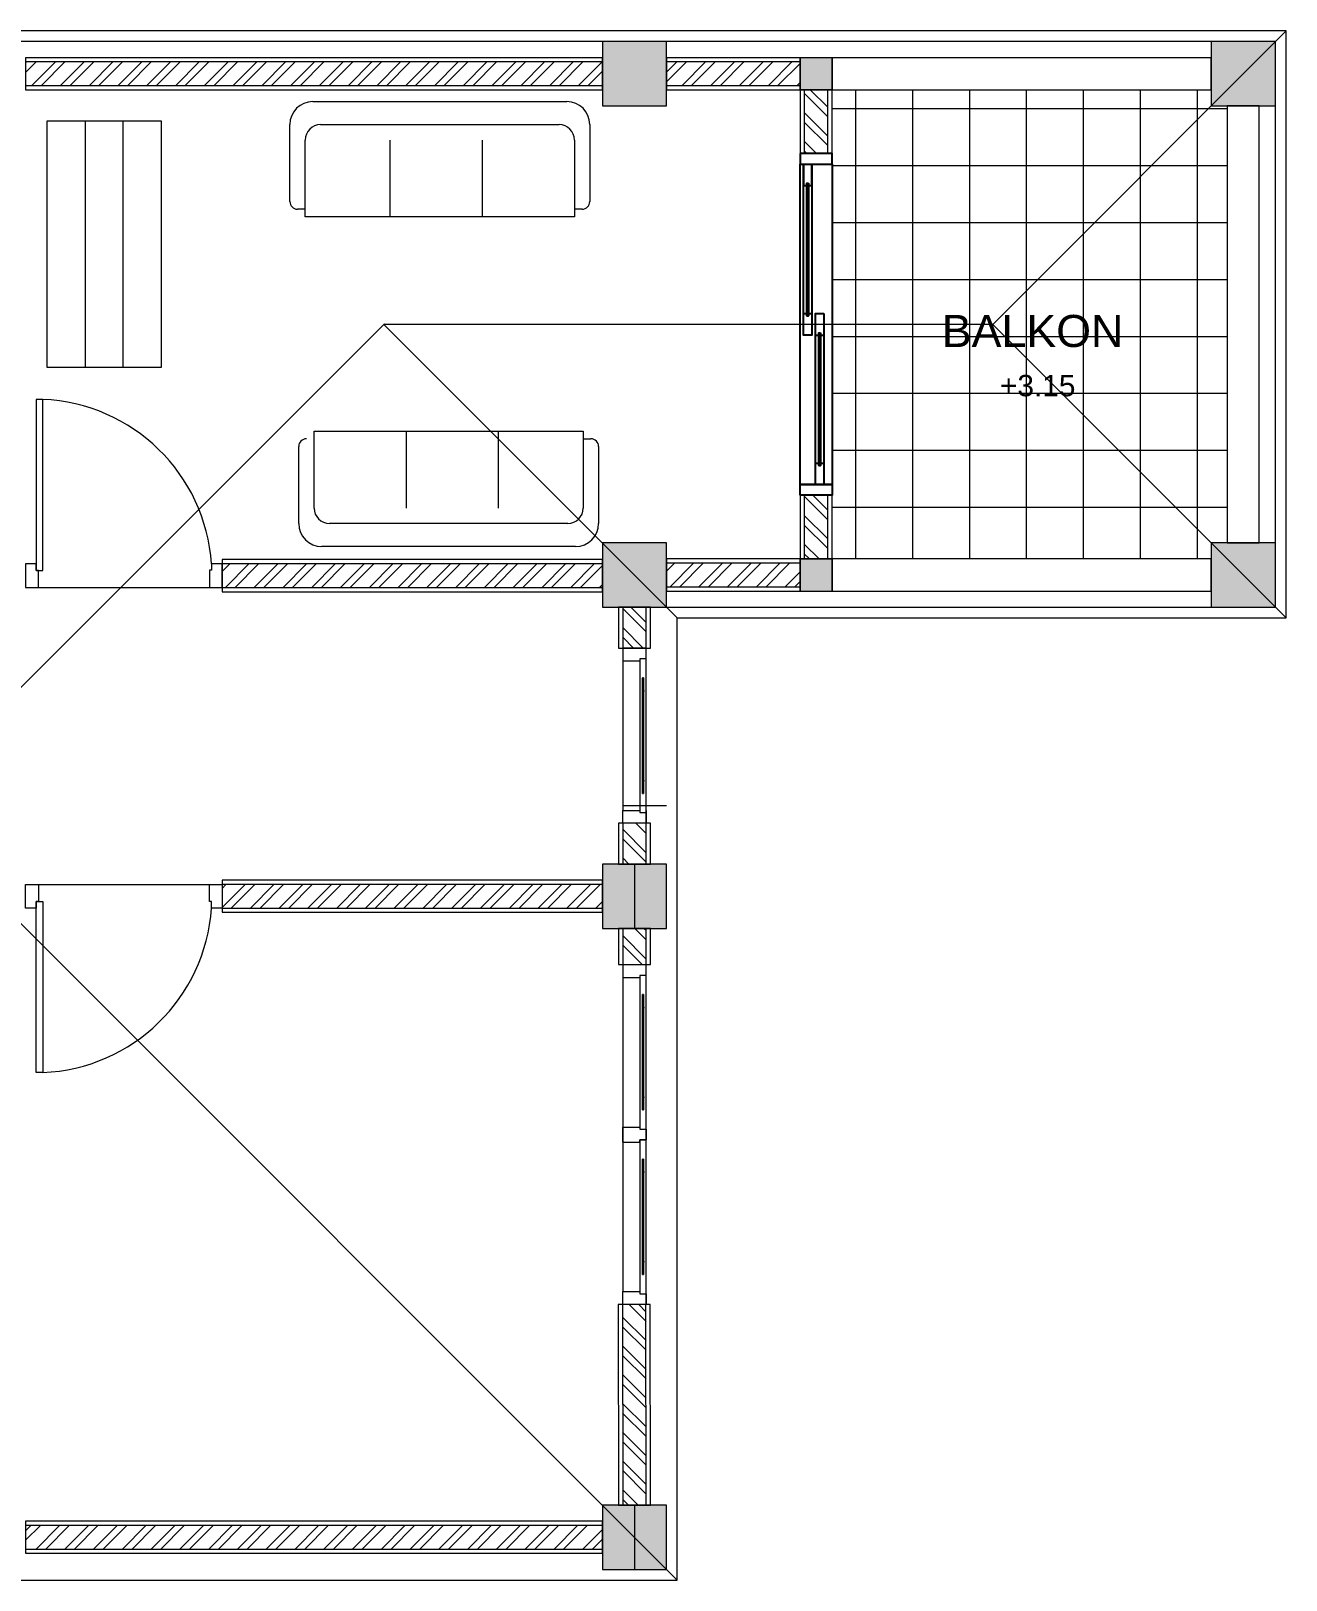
# Model space of a CAD drawing. Header units: millimetres. Extents: x -12161372 to 46643, y -9506984 to 15358.
# Drawn here: x 14641 to 15229, y 14573 to 15298 of the extents above; entities that cross this region are included whole.
import ezdxf

# ---------------------------------------------------------------- set-up
doc = ezdxf.new("R2010")
doc.units = ezdxf.units.MM
for name, color, linetype, lineweight in [('arsiran', 202, 'Continuous', 0), ('atap', 220, 'Continuous', 0), ('dimensi', 50, 'Continuous', 5), ('dinding', 110, 'Continuous', 9), ('furniture', 7, 'Continuous', 5), ('interior', 7, 'Continuous', 13), ('jendela', 7, 'Continuous', 15), ('kolom', 150, 'Continuous', 13), ('pintu', 7, 'Continuous', 13)]:
    doc.layers.add(name, color=color, linetype=linetype, lineweight=lineweight)
doc.styles.get("Standard").update_dxf_attribs({"font": 'arial.ttf'})

# ---------------------------------------------------------------- blocks, each defined once
blk = doc.blocks.new('*U4')
at = {"layer": 'arsiran'}
h = blk.add_hatch(dxfattribs=at)
h.set_pattern_fill('ANSI32', color=256)
h.set_pattern_definition([(45, (-2274.681, -4513.269), (-6.735192, 6.735192), []), (45, (-2270.191, -4513.269), (-6.735192, 6.735192), [])])
h.paths.add_polyline_path([(0, 5.5), (0, -5.5), (270, -5.5), (270, 5.5)])
blk.add_lwpolyline([(0, -5.5), (270, -5.5), (270, 5.5), (0, 5.5)], close=True, dxfattribs=at)
at = {"layer": 'dinding'}
blk.add_lwpolyline([(0, -7.5), (270, -7.5), (270, 7.5), (0, 7.5)], close=True, dxfattribs=at)
blk = doc.blocks.new('*U29')
at = {"layer": 'arsiran'}
h = blk.add_hatch(dxfattribs=at)
h.set_pattern_fill('ANSI32', color=256)
h.set_pattern_definition([(45, (-2482.181, -4513.269), (-6.735192, 6.735192), []), (45, (-2477.691, -4513.269), (-6.735192, 6.735192), [])])
h.paths.add_polyline_path([(0, 5.5), (0, -5.5), (62.5, -5.5), (62.5, 5.5)])
blk.add_lwpolyline([(0, -5.5), (62.5, -5.5), (62.5, 5.5), (0, 5.5)], close=True, dxfattribs=at)
at = {"layer": 'dinding'}
blk.add_lwpolyline([(0, -7.5), (62.5, -7.5), (62.5, 7.5), (0, 7.5)], close=True, dxfattribs=at)
blk = doc.blocks.new('*U43')
at = {"layer": 'arsiran'}
h = blk.add_hatch(dxfattribs=at)
h.set_pattern_fill('ANSI32', color=256)
h.set_pattern_definition([(45, (-2366.681, -4513.269), (-6.735192, 6.735192), []), (45, (-2362.191, -4513.269), (-6.735192, 6.735192), [])])
h.paths.add_polyline_path([(0, 5.5), (0, -5.5), (178, -5.5), (178, 5.5)])
blk.add_lwpolyline([(0, -5.5), (178, -5.5), (178, 5.5), (0, 5.5)], close=True, dxfattribs=at)
at = {"layer": 'dinding'}
blk.add_lwpolyline([(0, -7.5), (178, -7.5), (178, 7.5), (0, 7.5)], close=True, dxfattribs=at)
blk = doc.blocks.new('*U46')
at = {"layer": 'arsiran'}
h = blk.add_hatch(dxfattribs=at)
h.set_pattern_fill('ANSI32', color=256, angle=-0.02611)
h.set_pattern_definition([(44.9739, (-2527.536, -4512.117), (-6.732122, 6.73826), []), (44.9739, (-2523.0455, -4512.119), (-6.732122, 6.73826), [])])
h.paths.add_polyline_path([(0, 5.5), (0, -5.5), (19.2, -5.51), (19.2, 5.49)])
blk.add_lwpolyline([(0, -5.5), (19.2, -5.51), (19.2, 5.49), (0, 5.5)], close=True, dxfattribs=at)
at = {"layer": 'dinding'}
blk.add_lwpolyline([(0, -7.5), (19.2, -7.51), (19.21, 7.49), (0, 7.5)], close=True, dxfattribs=at)
blk = doc.blocks.new('*U28')
at = {"layer": 'arsiran'}
h = blk.add_hatch(dxfattribs=at)
h.set_pattern_fill('ANSI32', color=256)
h.set_pattern_definition([(45, (-2514.877, -4513.269), (-6.735192, 6.735192), []), (45, (-2510.387, -4513.269), (-6.735192, 6.735192), [])])
h.paths.add_polyline_path([(0, 5.5), (0, -5.5), (29.8, -5.5), (29.8, 5.5)])
blk.add_lwpolyline([(0, -5.5), (29.8, -5.5), (29.8, 5.5), (0, 5.5)], close=True, dxfattribs=at)
at = {"layer": 'dinding'}
blk.add_lwpolyline([(0, -7.5), (29.8, -7.5), (29.8, 7.5), (0, 7.5)], close=True, dxfattribs=at)
blk = doc.blocks.new('*U45')
at = {"layer": 'arsiran'}
h = blk.add_hatch(dxfattribs=at)
h.set_pattern_fill('ANSI32', color=256, angle=-0.00017)
h.set_pattern_definition([(44.99983, (-2366.694, -4513.262), (-6.735172, 6.735212), []), (44.99983, (-2362.204, -4513.262), (-6.735172, 6.735212), [])])
h.paths.add_polyline_path([(0, 5.5), (0, -5.5), (178, -5.5), (178, 5.5)])
blk.add_lwpolyline([(0, -5.5), (178, -5.5), (178, 5.5), (0, 5.5)], close=True, dxfattribs=at)
at = {"layer": 'dinding'}
blk.add_lwpolyline([(0, -7.5), (178, -7.5), (178, 7.5), (0, 7.5)], close=True, dxfattribs=at)
blk = doc.blocks.new('*U116')
at = {"layer": 'arsiran'}
h = blk.add_hatch(dxfattribs=at)
h.set_pattern_fill('ANSI32', color=256, angle=0.07734)
h.set_pattern_definition([(45.07734, (-2444.634, -4516.573), (-6.744278, 6.726094), []), (45.07734, (-2440.1435, -4516.567), (-6.744278, 6.726094), [])])
h.paths.add_polyline_path([(-0.01, 5.5), (0.01, -5.5), (93.96, -5.37), (93.95, 5.63)])
blk.add_lwpolyline([(0.01, -5.5), (93.96, -5.37), (93.95, 5.63), (-0.01, 5.5)], close=True, dxfattribs=at)
at = {"layer": 'dinding'}
blk.add_lwpolyline([(0.01, -7.5), (93.96, -7.37), (93.94, 7.63), (-0.01, 7.5)], close=True, dxfattribs=at)
blk = doc.blocks.new('*U37')
at = {"layer": 'arsiran'}
h = blk.add_hatch(dxfattribs=at)
h.set_pattern_fill('ANSI32', color=256)
h.set_pattern_definition([(45, (-2527.686, -4513.269), (-6.735192, 6.735192), []), (45, (-2523.196, -4513.269), (-6.735192, 6.735192), [])])
h.paths.add_polyline_path([(0, 5.5), (0, -5.5), (16.99, -5.5), (16.99, 5.5)])
blk.add_lwpolyline([(0, -5.5), (16.99, -5.5), (16.99, 5.5), (0, 5.5)], close=True, dxfattribs=at)
at = {"layer": 'dinding'}
blk.add_lwpolyline([(0, -7.5), (16.99, -7.5), (16.99, 7.5), (0, 7.5)], close=True, dxfattribs=at)

msp = doc.modelspace()

# ---------------------------------------------------------------- hatches: boundary and pattern name
at = {"layer": 'dinding'}
h = msp.add_hatch(dxfattribs=at)
h.set_pattern_fill('NET', color=8, scale=8.4)
h.set_pattern_definition([(0, (-3268.143, 9234.255), (0, 26.67), []), (90, (-3268.143, 9234.255), (-26.67, 2e-15), [])])
h.paths.add_polyline_path([(15016.417, 15050.824), (15193.917, 15050.824), (15193.917, 15058.324), (15201.417, 15058.324), (15201.417, 15262.932), (15193.917, 15262.932), (15193.917, 15270.432), (15016.417, 15270.432)])
at = {"layer": 'jendela'}
h = msp.add_hatch(color=256, dxfattribs=at)
h.dxf.hatch_style = 1
h.paths.add_polyline_path([(14928.195, 14941.129), (14927.595, 14941.129), (14927.595, 14995.129), (14928.195, 14995.129)])
h = msp.add_hatch(color=256, dxfattribs=at)
h.dxf.hatch_style = 1
h.paths.add_polyline_path([(14928.195, 14941.129), (14927.595, 14941.129), (14927.595, 14995.129), (14928.195, 14995.129)])
h = msp.add_hatch(color=256, dxfattribs=at)
h.dxf.hatch_style = 1
h.paths.add_polyline_path([(14928.195, 14995.116), (14927.595, 14995.116), (14927.595, 14941.116), (14928.195, 14941.116)])
h = msp.add_hatch(color=256, dxfattribs=at)
h.dxf.hatch_style = 1
h.paths.add_polyline_path([(14928.195, 14995.116), (14927.595, 14995.116), (14927.595, 14941.116), (14928.195, 14941.116)])
h = msp.add_hatch(color=256, dxfattribs=at)
h.dxf.hatch_style = 1
h.paths.add_polyline_path([(14928.2, 14995.123), (14927.6, 14995.123), (14927.6, 14941.123), (14928.2, 14941.123)])
h = msp.add_hatch(color=256, dxfattribs=at)
h.dxf.hatch_style = 1
h.paths.add_polyline_path([(14928.203, 14792.938), (14927.603, 14792.938), (14927.603, 14846.938), (14928.203, 14846.938)])
h = msp.add_hatch(color=256, dxfattribs=at)
h.dxf.hatch_style = 1
h.paths.add_polyline_path([(14928.203, 14792.938), (14927.603, 14792.938), (14927.603, 14846.938), (14928.203, 14846.938)])
h = msp.add_hatch(color=256, dxfattribs=at)
h.dxf.hatch_style = 1
h.paths.add_polyline_path([(14928.203, 14846.925), (14927.603, 14846.925), (14927.603, 14792.925), (14928.203, 14792.925)])
h = msp.add_hatch(color=256, dxfattribs=at)
h.dxf.hatch_style = 1
h.paths.add_polyline_path([(14928.203, 14846.925), (14927.603, 14846.925), (14927.603, 14792.925), (14928.203, 14792.925)])
h = msp.add_hatch(color=256, dxfattribs=at)
h.dxf.hatch_style = 1
h.paths.add_polyline_path([(14928.209, 14846.931), (14927.609, 14846.931), (14927.609, 14792.931), (14928.209, 14792.931)])
h = msp.add_hatch(color=256, dxfattribs=at)
h.dxf.hatch_style = 1
h.paths.add_polyline_path([(14928.203, 14715.938), (14927.603, 14715.938), (14927.603, 14769.938), (14928.203, 14769.938)])
h = msp.add_hatch(color=256, dxfattribs=at)
h.dxf.hatch_style = 1
h.paths.add_polyline_path([(14928.203, 14715.938), (14927.603, 14715.938), (14927.603, 14769.938), (14928.203, 14769.938)])
h = msp.add_hatch(color=256, dxfattribs=at)
h.dxf.hatch_style = 1
h.paths.add_polyline_path([(14928.203, 14769.925), (14927.603, 14769.925), (14927.603, 14715.925), (14928.203, 14715.925)])
h = msp.add_hatch(color=256, dxfattribs=at)
h.dxf.hatch_style = 1
h.paths.add_polyline_path([(14928.203, 14769.925), (14927.603, 14769.925), (14927.603, 14715.925), (14928.203, 14715.925)])
h = msp.add_hatch(color=256, dxfattribs=at)
h.dxf.hatch_style = 1
h.paths.add_polyline_path([(14928.209, 14769.931), (14927.609, 14769.931), (14927.609, 14715.931), (14928.209, 14715.931)])
at = {"layer": 'kolom'}
h = msp.add_hatch(color=256, dxfattribs=at)
h.dxf.hatch_style = 1
h.paths.add_polyline_path([(14938.917, 15262.932), (14938.917, 15292.932), (14908.917, 15292.932), (14908.917, 15262.932)])
h = msp.add_hatch(color=256, dxfattribs=at)
h.dxf.hatch_style = 1
h.paths.add_polyline_path([(15223.917, 15262.932), (15223.917, 15292.932), (15193.917, 15292.932), (15193.917, 15262.932)])
h = msp.add_hatch(color=256, dxfattribs=at)
h.dxf.hatch_style = 1
h.paths.add_polyline_path([(15016.417, 15285.432), (15001.417, 15285.432), (15001.417, 15270.432), (15016.417, 15270.432)])
h = msp.add_hatch(color=256, dxfattribs=at)
h.dxf.hatch_style = 1
h.paths.add_polyline_path([(14938.917, 15028.324), (14938.917, 15058.324), (14908.917, 15058.324), (14908.917, 15028.324)])
h = msp.add_hatch(color=256, dxfattribs=at)
h.dxf.hatch_style = 1
h.paths.add_polyline_path([(15223.917, 15028.324), (15223.917, 15058.324), (15193.917, 15058.324), (15193.917, 15028.324)])
h = msp.add_hatch(color=256, dxfattribs=at)
h.dxf.hatch_style = 1
h.paths.add_polyline_path([(15016.417, 15050.824), (15001.417, 15050.824), (15001.417, 15035.824), (15016.417, 15035.824)])
h = msp.add_hatch(color=256, dxfattribs=at)
h.dxf.hatch_style = 1
h.paths.add_polyline_path([(14938.917, 14877.932), (14938.917, 14907.932), (14908.917, 14907.932), (14908.917, 14877.932)])
h = msp.add_hatch(color=256, dxfattribs=at)
h.dxf.hatch_style = 1
h.paths.add_polyline_path([(14938.917, 14577.932), (14938.917, 14607.932), (14908.917, 14607.932), (14908.917, 14577.932)])

# ---------------------------------------------------------------- linework, layer by layer
for p, q in [((15003.017, 15235.628), (15003.017, 15225.628)), ((15007.017, 15225.628), (15007.017, 15235.628)), ((15003.017, 15225.628), (15004.617, 15225.628)), ((15004.617, 15226.628), (15005.417, 15226.628)), ((15004.617, 15225.628), (15004.617, 15226.628)), ((15005.417, 15226.628), (15005.417, 15225.628)), ((15005.417, 15225.628), (15007.017, 15225.628)), ((15003.017, 15165.628), (15004.617, 15165.628)), ((15004.617, 15165.628), (15004.617, 15164.628)), ((15004.617, 15164.628), (15005.417, 15164.628)), ((15005.417, 15164.628), (15005.417, 15165.628)), ((15005.417, 15165.628), (15007.017, 15165.628)), ((15007.017, 15165.628), (15007.017, 15155.628)), ((15008.617, 15155.628), (15010.217, 15155.628)), ((15009.417, 15155.628), (15010.217, 15155.628)), ((15011.017, 15155.628), (15012.617, 15155.628)), ((15008.617, 15095.628), (15010.217, 15095.628)), ((15010.217, 15095.628), (15010.217, 15094.628)), ((15010.217, 15094.628), (15011.017, 15094.628)), ((15011.017, 15094.628), (15011.017, 15095.628)), ((15011.017, 15095.628), (15012.617, 15095.628))]:
    msp.add_line(p, q)
for points in [[(15001.417, 15240.628), (15001.417, 15235.628), (15016.417, 15235.628), (15016.417, 15240.628)], [(15016.417, 15235.628), (15016.417, 15085.628), (15001.417, 15085.628), (15001.417, 15235.628)], [(15007.017, 15235.628), (15007.017, 15155.628), (15003.017, 15155.628), (15003.017, 15235.628)], [(15005.417, 15226.628), (15005.417, 15164.628), (15004.617, 15164.628), (15004.617, 15226.628)], [(15012.617, 15165.628), (15012.617, 15085.628), (15008.617, 15085.628), (15008.617, 15165.628)], [(15011.017, 15156.628), (15011.017, 15094.628), (15010.217, 15094.628), (15010.217, 15156.628)], [(15001.417, 15080.628), (15001.417, 15085.628), (15016.417, 15085.628), (15016.417, 15080.628)]]:
    msp.add_lwpolyline(points, close=True)
at = {"layer": 'atap', "ltscale": 10}
for p, q in [((15091.614, 15160.628), (15228.917, 15297.932)), ((14581.417, 14935.432), (14806.883, 15160.897)), ((15091.614, 15160.628), (14806.614, 15160.628)), ((14806.614, 15160.628), (14943.917, 15023.324)), ((15091.614, 15160.628), (15228.917, 15023.324)), ((14581.417, 14935.432), (14943.917, 14572.932))]:
    msp.add_line(p, q, dxfattribs=at)
for points in [[(14943.917, 15023.324), (15228.917, 15023.324), (15228.917, 15297.932), (14018.917, 15297.932)], [(14018.917, 15297.932), (14018.917, 14572.932), (14943.917, 14572.932), (14943.917, 15023.324)]]:
    msp.add_lwpolyline(points, dxfattribs=at)
at = {"layer": 'dimensi', "ltscale": 10}
msp.add_line((14918.417, 14935.432), (14938.917, 14935.432), dxfattribs=at)
msp.add_lwpolyline([(14938.917, 15028.324), (15223.917, 15028.324), (15223.917, 15292.932), (14023.917, 15292.932)], dxfattribs=at)
at = {"layer": 'dinding'}
for points in [[(15016.417, 15270.432), (15193.917, 15270.432), (15193.917, 15285.432), (15016.417, 15285.432)], [(15216.417, 15058.324), (15216.417, 15262.932), (15201.417, 15262.932), (15201.417, 15058.324)], [(15016.417, 15035.824), (15193.917, 15035.824), (15193.917, 15050.824), (15016.417, 15050.824)]]:
    msp.add_lwpolyline(points, close=True, dxfattribs=at)
at = {"layer": 'furniture', "ltscale": 10}
for points in [[(14649.045, 15255.9), (14702.32, 15255.9), (14702.32, 15140.38), (14649.045, 15140.38)], [(14649.045, 15255.9), (14684.415, 15255.9), (14684.415, 15140.38), (14649.045, 15140.38)], [(14649.045, 15255.9), (14666.73, 15255.9), (14666.73, 15140.38), (14649.045, 15140.38)]]:
    msp.add_lwpolyline(points, close=True, dxfattribs=at)
at = {"layer": 'interior', "linetype": 'Continuous'}
for p, q in [((14773.403, 15264.898), (14892.203, 15264.898)), ((14762.603, 15218.098), (14762.603, 15254.098)), ((14777.003, 15254.098), (14888.603, 15254.098)), ((14903.003, 15254.098), (14903.003, 15218.098)), ((14769.803, 15210.898), (14769.803, 15246.898)), ((14809.403, 15246.898), (14809.403, 15210.898)), ((14852.603, 15246.898), (14852.603, 15210.898)), ((14895.803, 15246.898), (14895.803, 15210.898)), ((14769.803, 15214.498), (14766.203, 15214.498)), ((14769.803, 15210.898), (14769.803, 15214.498)), ((14895.803, 15210.898), (14769.803, 15210.898)), ((14899.403, 15214.498), (14895.803, 15214.498)), ((14773.94, 15074.652), (14773.94, 15110.652)), ((14773.94, 15110.652), (14899.94, 15110.652)), ((14817.14, 15074.652), (14817.14, 15110.652)), ((14860.34, 15074.652), (14860.34, 15110.652)), ((14899.94, 15110.652), (14899.94, 15074.652)), ((14899.94, 15110.652), (14899.94, 15107.052)), ((14766.74, 15067.452), (14766.74, 15103.452)), ((14899.94, 15107.052), (14903.54, 15107.052)), ((14907.14, 15103.452), (14907.14, 15067.452)), ((14892.74, 15067.452), (14781.14, 15067.452)), ((14896.34, 15056.652), (14777.54, 15056.652))]:
    msp.add_line(p, q, dxfattribs=at)
for centre, radius, start, end in [((14773.403, 15254.098), 10.8, 90, 180), ((14892.203, 15254.098), 10.8, 0, 90), ((14777.003, 15246.898), 7.2, 90, 180), ((14888.603, 15246.898), 7.2, 0, 90), ((14766.203, 15218.098), 3.6, 180, 270), ((14899.403, 15218.098), 3.6, 270, 0), ((14770.34, 15103.452), 3.6, 90, 180), ((14903.54, 15103.452), 3.6, 0, 90), ((14781.14, 15074.652), 7.2, 180, 270), ((14892.74, 15074.652), 7.2, 270, 0), ((14777.54, 15067.452), 10.8, 180, 270), ((14896.34, 15067.452), 10.8, 270, 0)]:
    msp.add_arc(centre, radius, start, end, dxfattribs=at)
at = {"layer": 'jendela'}
for p, q in [((14929.4, 14927.123), (14929.401, 15009.122)), ((14918.418, 15003.122), (14918.417, 14933.133)), ((14918.418, 15003.122), (14918.417, 14933.133)), ((14927.349, 14989.123), (14928.549, 14989.123)), ((14927.349, 14947.122), (14928.549, 14947.122)), ((14929.409, 14778.931), (14929.409, 14860.931)), ((14929.409, 14778.931), (14929.409, 14860.931)), ((14918.426, 14854.931), (14918.453, 14784.942)), ((14918.426, 14854.931), (14918.453, 14784.942)), ((14927.358, 14840.931), (14928.558, 14840.931)), ((14927.358, 14798.931), (14928.558, 14798.931)), ((14929.409, 14701.931), (14929.409, 14783.931)), ((14918.426, 14777.931), (14918.453, 14707.942)), ((14918.426, 14777.931), (14918.453, 14707.942)), ((14927.358, 14763.932), (14928.558, 14763.932)), ((14927.358, 14721.931), (14928.558, 14721.931))]:
    msp.add_line(p, q, dxfattribs=at)
for points in [[(14929.4, 15003.122), (14929.401, 15003.122), (14929.401, 15009.122), (14918.417, 15009.122)], [(14918.417, 15009.122), (14918.418, 15003.122), (14926.4, 15003.122)], [(14929.4, 15003.122), (14929.401, 15003.122), (14929.401, 15009.122), (14918.418, 15009.134)], [(14918.418, 15009.134), (14918.418, 15003.122), (14926.4, 15003.122)], [(14918.416, 14927.134), (14918.417, 14933.134), (14926.4, 14933.134)], [(14929.4, 14933.134), (14929.4, 14933.134), (14929.4, 14927.134), (14918.416, 14927.134)], [(14929.4, 14933.134), (14929.4, 14933.134), (14929.4, 14927.134), (14918.417, 14927.123)], [(14918.417, 14927.123), (14918.417, 14933.134), (14926.4, 14933.134)], [(14929.409, 14854.931), (14929.409, 14854.931), (14929.409, 14860.931), (14918.425, 14860.931)], [(14918.425, 14860.931), (14918.426, 14854.931), (14926.409, 14854.931)], [(14929.409, 14854.931), (14929.409, 14854.931), (14929.409, 14860.931), (14918.426, 14860.943)], [(14918.426, 14860.943), (14918.426, 14854.931), (14926.409, 14854.931)], [(14918.443, 14784.942), (14918.443, 14777.92), (14926.409, 14777.931), (14926.409, 14778.931), (14929.409, 14778.931), (14929.409, 14783.931)], [(14918.443, 14777.92), (14918.443, 14784.942), (14926.409, 14784.931), (14926.409, 14783.931), (14929.409, 14783.931), (14929.409, 14778.931)], [(14918.443, 14784.942), (14918.443, 14777.92), (14926.409, 14777.931), (14926.409, 14778.931), (14929.409, 14778.931), (14929.409, 14783.931)], [(14918.452, 14701.882), (14918.443, 14707.942), (14926.409, 14707.931), (14926.409, 14706.931), (14929.409, 14706.931), (14929.409, 14701.931)]]:
    msp.add_lwpolyline(points, dxfattribs=at)
for points in [[(14929.4, 14932.123), (14929.4, 15004.123), (14926.4, 15004.123), (14926.4, 14932.123)], [(14929.4, 14932.123), (14929.4, 15004.123), (14926.4, 15004.123), (14926.4, 14932.123)], [(14927.6, 14941.123), (14927.6, 14995.123), (14928.2, 14995.123), (14928.2, 14941.123)], [(14927.6, 14995.123), (14927.6, 14941.123), (14928.2, 14941.123), (14928.2, 14995.123)], [(14927.6, 14941.123), (14927.6, 14995.123), (14928.2, 14995.123), (14928.2, 14941.123)], [(14927.6, 14941.123), (14927.6, 14995.123), (14928.2, 14995.123), (14928.2, 14941.123)], [(14927.6, 14995.123), (14927.6, 14941.123), (14928.2, 14941.123), (14928.2, 14995.123)], [(14929.409, 14783.931), (14929.409, 14855.931), (14926.409, 14855.931), (14926.409, 14783.931)], [(14929.409, 14783.931), (14929.409, 14855.931), (14926.409, 14855.931), (14926.409, 14783.931)], [(14927.609, 14792.931), (14927.609, 14846.931), (14928.209, 14846.931), (14928.209, 14792.931)], [(14927.609, 14846.931), (14927.609, 14792.931), (14928.209, 14792.931), (14928.209, 14846.931)], [(14927.609, 14792.931), (14927.609, 14846.931), (14928.209, 14846.931), (14928.209, 14792.931)], [(14927.609, 14792.931), (14927.609, 14846.931), (14928.209, 14846.931), (14928.209, 14792.931)], [(14927.609, 14846.931), (14927.609, 14792.931), (14928.209, 14792.931), (14928.209, 14846.931)], [(14929.409, 14706.931), (14929.409, 14778.931), (14926.409, 14778.931), (14926.409, 14706.931)], [(14929.409, 14706.931), (14929.409, 14778.931), (14926.409, 14778.931), (14926.409, 14706.931)], [(14927.609, 14715.931), (14927.609, 14769.931), (14928.209, 14769.931), (14928.209, 14715.931)], [(14927.609, 14769.931), (14927.609, 14715.931), (14928.209, 14715.931), (14928.209, 14769.931)], [(14927.609, 14715.931), (14927.609, 14769.931), (14928.209, 14769.931), (14928.209, 14715.931)], [(14927.609, 14715.931), (14927.609, 14769.931), (14928.209, 14769.931), (14928.209, 14715.931)], [(14927.609, 14769.931), (14927.609, 14715.931), (14928.209, 14715.931), (14928.209, 14769.931)]]:
    msp.add_lwpolyline(points, close=True, dxfattribs=at)
at = {"layer": 'kolom'}
for p, q in [((15016.417, 15285.432), (15016.417, 15270.432)), ((15016.417, 15050.824), (15016.417, 15035.824)), ((14923.917, 14907.932), (14923.917, 14877.932)), ((14923.917, 14607.932), (14923.917, 14577.932))]:
    msp.add_line(p, q, dxfattribs=at)
for points in [[(14908.917, 15262.932), (14938.917, 15262.932), (14938.917, 15292.932), (14908.917, 15292.932)], [(15193.917, 15262.932), (15223.917, 15262.932), (15223.917, 15292.932), (15193.917, 15292.932)], [(15001.417, 15270.432), (15016.417, 15270.432), (15016.417, 15285.432), (15001.417, 15285.432)], [(14908.917, 15028.324), (14938.917, 15028.324), (14938.917, 15058.324), (14908.917, 15058.324)], [(15193.917, 15028.324), (15223.917, 15028.324), (15223.917, 15058.324), (15193.917, 15058.324)], [(15001.417, 15035.824), (15016.417, 15035.824), (15016.417, 15050.824), (15001.417, 15050.824)], [(14908.917, 14877.932), (14938.917, 14877.932), (14938.917, 14907.932), (14908.917, 14907.932)], [(14908.917, 14577.932), (14938.917, 14577.932), (14938.917, 14607.932), (14908.917, 14607.932)]]:
    msp.add_lwpolyline(points, close=True, dxfattribs=at)
at = {"layer": 'pintu'}
for p, q in [((14644.917, 15037.499), (14644.917, 15037.499)), ((14644.917, 15037.499), (14724.917, 15037.499)), ((14644.917, 14898.432), (14724.917, 14898.432))]:
    msp.add_line(p, q, dxfattribs=at)
for points in [[(14643.917, 15045.482), (14646.917, 15045.482), (14646.917, 15125.482), (14643.917, 15125.482)], [(14643.917, 14890.449), (14646.917, 14890.449), (14646.917, 14810.449), (14643.917, 14810.449)]]:
    msp.add_lwpolyline(points, close=True, dxfattribs=at)
for points in [[(14638.917, 15037.499), (14638.917, 15037.499), (14644.917, 15037.499), (14644.917, 15045.482), (14643.917, 15045.482), (14643.917, 15048.482), (14638.917, 15048.482), (14638.917, 15037.499)], [(14730.917, 15037.499), (14730.917, 15048.498), (14725.917, 15048.498), (14725.917, 15045.498), (14724.917, 15045.498), (14724.917, 15037.499), (14730.917, 15037.499)], [(14638.917, 14898.432), (14638.917, 14898.432), (14644.917, 14898.432), (14644.917, 14890.449), (14643.917, 14890.449), (14643.917, 14887.449), (14638.917, 14887.449), (14638.917, 14898.432)], [(14730.917, 14898.432), (14730.917, 14887.432), (14725.917, 14887.432), (14725.917, 14890.432), (14724.917, 14890.432), (14724.917, 14898.432), (14730.917, 14898.432)]]:
    msp.add_lwpolyline(points, dxfattribs=at)
for centre, start, end in [((14643.549, 15042.998), 3.819975, 87.661227), ((14643.549, 14892.933), 272.33847, 356.179723)]:
    msp.add_arc(centre, 82.552, start, end, dxfattribs=at)

# ---------------------------------------------------------------- block references
at = {"layer": 'dinding'}
for name, p in [('*U4', (14638.917, 15277.932)), ('*U29', (14938.917, 15277.932)), ('*U43', (14730.917, 15042.998)), ('*U29', (14938.917, 15043.324)), ('*U45', (14730.917, 14892.932)), ('*U4', (14638.917, 14592.932))]:
    msp.add_blockref(name, p, dxfattribs=at)
for name, p, rotation in [('*U28', (15008.917, 15270.432), 270), ('*U28', (15008.917, 15080.628), 270), ('*U46', (14923.917, 15028.324), 270), ('*U46', (14923.908, 14927.134), 270), ('*U37', (14923.917, 14860.937), 90), ('*U116', (14923.939, 14607.937), 90)]:
    msp.add_blockref(name, p, dxfattribs=dict(at, rotation=rotation))

# ---------------------------------------------------------------- texts
at = {"layer": 'furniture', "ltscale": 10, "attachment_point": 1}
for s, width, insert, char_height in [('BALKON', 82.03252, (15067.767, 15165.025), 15), ('+3.15', 69.06045, (15094.998, 15136.969), 10)]:
    msp.add_mtext_dynamic_manual_height_columns(s, width=width, gutter_width=100, heights=[0], dxfattribs=dict(at, insert=insert, char_height=char_height))

doc.saveas('drawing.dxf')
